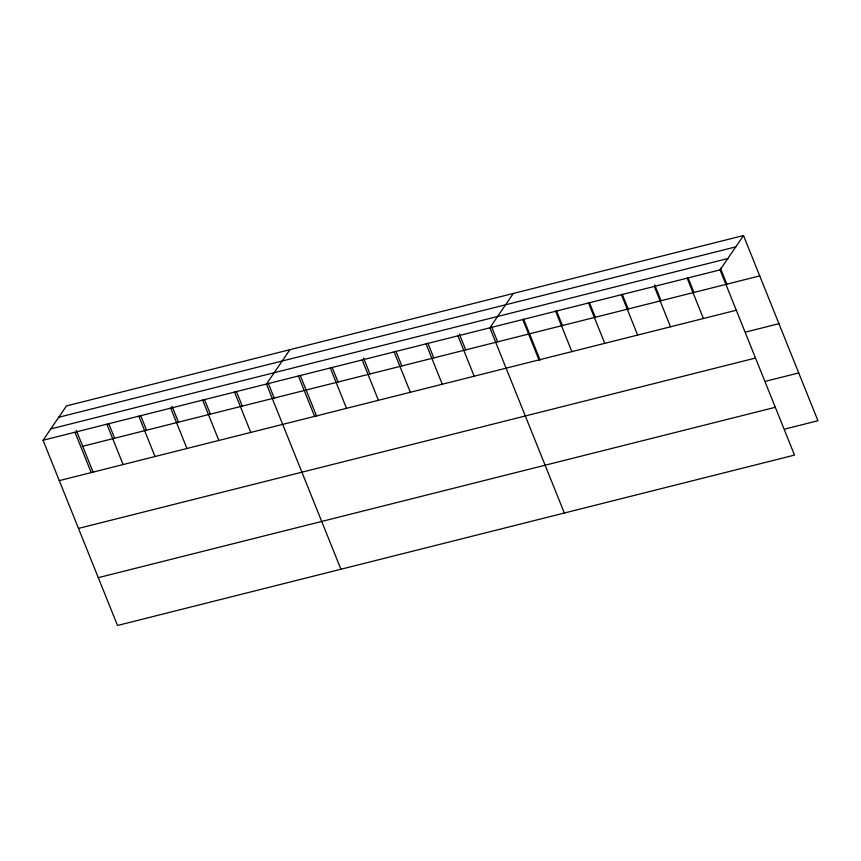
<?xml version="1.0" encoding="UTF-8"?>
<svg xmlns="http://www.w3.org/2000/svg" width="861" height="861" viewBox="0 0 861 861"><rect width="100%" height="100%" fill="white"/><g stroke="black" fill="none" stroke-linecap="round" stroke-linejoin="round"><path stroke-width="1.29" d="M743.495 235.527L720.065 269.88L794.52 455.092L117.505 625.473L43.05 440.262L66.48 405.908L743.495 235.527L817.95 420.738L785.071 429.015M289.899 349.684L266.469 384.038L340.924 569.25M513.307 293.461L489.877 327.815L564.332 513.027M58.742 417.241L735.768 246.87M50.777 428.929L727.803 258.548M43.05 440.262L720.065 269.88M82.699 446.267L759.725 275.886M59.269 480.621L736.295 310.24M746.057 331.959L778.936 323.682M78.491 528.417L755.506 358.047M765.849 381.208L798.739 372.942M98.283 577.666L775.309 407.296M720.442 268.266L726.835 284.162M688.057 277.759L693.955 292.439M687.186 278.157L703.405 318.516M654.672 284.819L661.065 300.715M654.306 286.433L670.525 326.793M622.288 294.311L628.186 308.991M621.416 294.71L637.646 335.069M589.398 302.588L595.306 317.268M588.537 302.986L604.756 343.345M556.518 310.864L562.416 325.544M555.646 311.262L571.876 351.622M523.639 319.14L540.105 360.102M522.767 319.539L538.986 359.898M491.717 327.169L497.615 341.849M459.311 333.982L465.704 349.878M457.966 335.844L474.185 376.203M427.885 343.238L433.783 357.907M426.044 343.873L442.274 384.232M395.963 351.266L401.872 365.947M394.134 351.912L410.353 392.272M363.557 358.079L369.95 373.975M362.212 359.941L378.442 400.3M332.131 367.335L338.039 382.004M330.301 367.97L346.52 408.329M300.22 375.364L316.687 416.326M298.38 376.009L314.609 416.358M268.298 383.393L274.196 398.073M236.388 391.432L242.285 406.101M234.547 392.067L250.777 432.426M204.466 399.461L210.364 414.141M202.636 400.096L218.855 440.455M172.06 406.274L178.453 422.17M170.715 408.136L186.945 448.495M140.634 415.529L146.531 430.199M138.804 416.164L155.023 456.524M108.723 423.558L114.621 438.227M106.882 424.193L123.112 464.553M76.306 430.371L93.268 472.56M74.972 432.233L91.191 472.592"/></g></svg>
